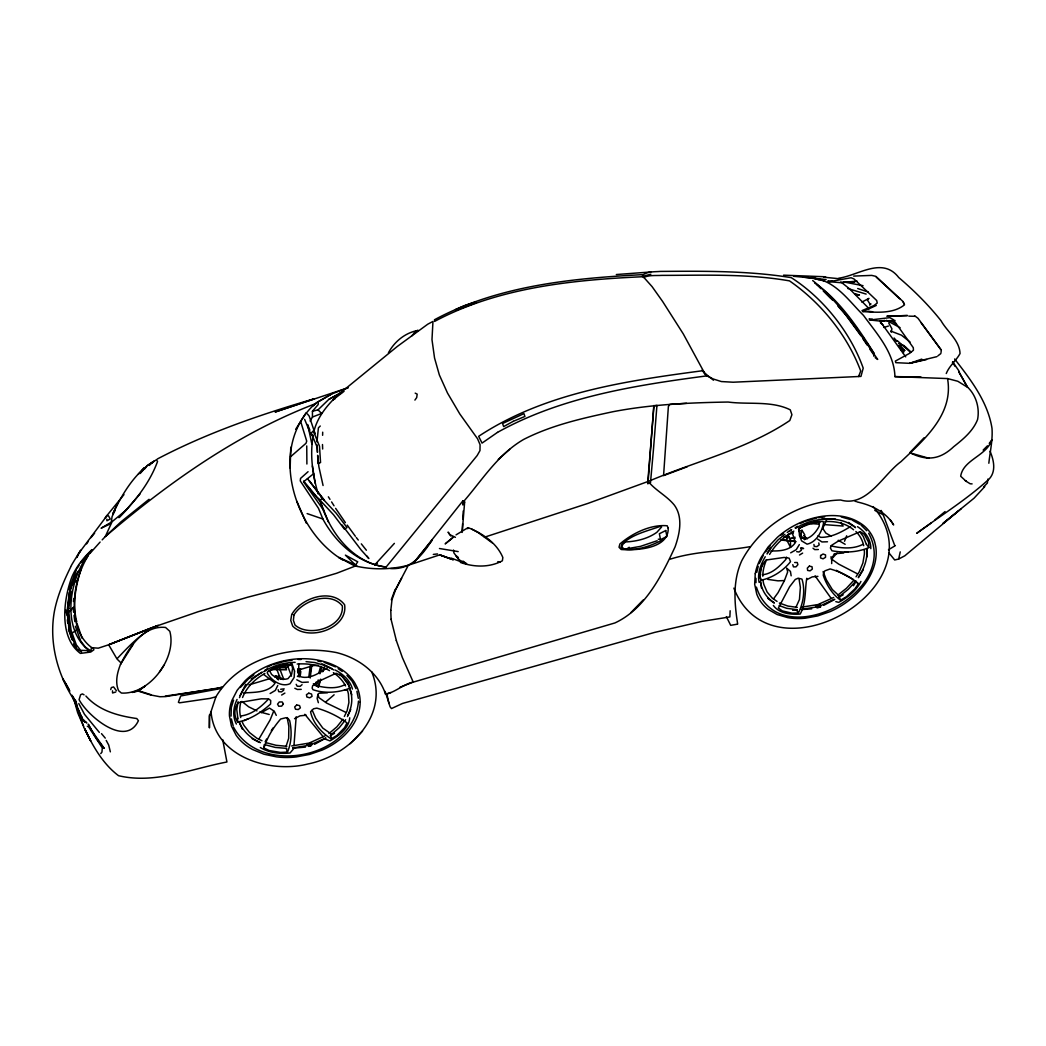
<?xml version="1.0" encoding="UTF-8"?>
<svg xmlns="http://www.w3.org/2000/svg" width="1046" height="1046" viewBox="0 0 1046 1046"><rect width="100%" height="100%" fill="white"/><g stroke="black" fill="none" stroke-linecap="round" stroke-linejoin="round"><path stroke-width="1.5" d="M65.833 610.066L66.787 613.871L73.599 607.229M110.353 751.839L108.692 745.04L106.195 740.398M209.422 714.915L209.396 727.872L209.553 716.079L215.973 696.623M303.693 481.082L321.684 502.93L307.485 486.508M298.803 663.922L298.672 676.017C308.858 680.541 319.828 672.709 328.078 667.243M322.613 435.293L322.691 432.181M342.696 559.924C293.089 530.44 267.711 445.949 315.343 403.521L331.883 393.858L348.122 387.739L275.15 412.032L314.375 398.761C260.441 414.491 207.016 432.861 157.188 459.076M464.646 501.975L462.698 504.852L462.803 501.06L464.646 501.975L462.162 532.427M804.57 538.938L804.688 534.728L802.021 530.296L799.183 531.159M290.16 468.046L290.762 447.257M231.061 716.118L231.31 707.501L233.572 700.166M310.61 743.68L310.047 745.942L308.884 746.229L308.152 744.373M462.267 530.165L462.594 523.771M462.829 518.973L463.247 510.971M463.574 504.564L463.731 501.374C482.494 479.656 498.158 454.186 523.601 439.464C551.477 425.199 582.282 418.282 612.695 411.771C650.756 404.423 689.484 402.684 728.147 402.043C748.518 404.763 771.386 400.5 790.253 409.823L791.914 414.726L789.795 420.531C747.419 448.995 696.074 461.168 649.37 480.977M801.419 548.156L801.288 550.314L798.948 552L796.699 551.66M648.285 479.813L653.802 405.534M819.476 521.588L819.162 526.243C816.285 531.799 811.696 537.252 805.525 538.978L801.367 537.029L798.529 529.368M310.047 745.942L310.139 744.674L308.923 744.268L308.112 745.236M293.978 745.576L296.162 716.798M817.057 605.817L819.345 607.216L820.495 606.928L820.587 605.686L819.397 605.281L818.207 606.484L817.057 605.817L817.933 607.033M358.464 701.134C354.045 757.853 260.428 777.217 233.533 727.153M873.802 356.189L873.946 353.143C858.151 327.934 838.617 299.025 814.703 283.074M318.324 402.88L318.154 404.58L312.44 411.248L312.453 417.027L310.126 421.093M806.754 578.294C804.792 590.14 806.178 603.359 800.203 614.054C790.841 614.734 779.178 613.61 773.334 605.438M316.964 441.909L318.415 427.866L320.246 426.023M263.893 747.982C267.279 737.325 273.294 727.441 280.655 719.02L286.107 717.687L288.121 718.471L289.664 720.629C291.939 730.919 291.729 742.464 287.441 752.113L280.576 752.44L269.149 750.505L263.893 747.982L264.233 744.844M67.65 608.968L69.546 592.337L75.534 575.392L78.058 571.364M73.429 601.528L73.782 598.482M390.799 610.367L392.028 599.345M941.034 352.41L941.295 350.214L921.134 322.822M67.415 608.667L69.311 592.533M759.984 576.987L761.122 567.573L762.626 563.48M988.836 463.247C990.052 451.611 992.85 440.118 992 428.35C987.869 401.873 970.636 379.567 954.632 358.974M68.788 608.877L71.01 591.095M276.275 715.372L274.274 711.241L269.45 708.09L261.265 712.679M298.646 676.697L299.692 668.642M299.496 676.775L300.542 668.708M300.189 676.344L300.817 671.506M309.694 676.814L311.172 665.531M310.178 678.03L311.852 665.138M308.858 676.736L310.335 665.452M987.934 479.055L987.359 483.082L983.528 486.991M313.29 435.175C309.642 454.657 312.61 474.962 318.115 493.843M313.735 432.129C317.343 416.491 328.287 403.638 340.068 393.165L397.284 346.474L427.762 324.195L432.966 321.423L431.985 339.636L434.548 358.033L439.359 374.978L447.518 393.074L459.782 413.928L477.551 438.771L480.075 444.681L479.983 450.591L477.133 455.585L386.105 567.063C352.358 562.905 329.595 532.113 320.272 501.492L328.509 522.15M799.34 544.6L796.228 549.673L790.684 552.837M105.28 517.744L106.81 515.495L108.575 515.953L110.235 518.973L106.901 520.777L106.836 519.143M238.07 701.761L236.762 709.41L237.834 718.393M110.706 689.576L111.36 687.575L113.583 686.921L116.407 690.739M891.231 332.197L891.885 328.745L888.76 323.07M903.391 352.973L903.875 350.488L901.09 350.149M888.995 552.968L894.696 559.976L898.671 559.035L900.24 551.883M787.821 534.584L786.618 539.775L790.554 547.346L790.436 539.03L787.821 534.584L793.496 532.872M802.021 530.296L800.726 535.526L801.968 538.062M756.729 572.437L758.232 566.422M786.514 557.113L785.886 559.401C779.466 566.357 772.21 573.914 762.233 574.79M316.48 686.137L318.219 679.952M319.958 673.755L321.684 667.57M318.546 686.987L320.782 679.246M323.018 671.519L324.365 666.864M315.291 685.117L316.193 682.018M318.899 672.683L320.704 666.459M318.01 687.261L320.311 679.469M322.626 671.689L323.554 668.564M81.418 568.344C72.684 593.579 68.016 631.993 93.525 648.899L93.852 649.814L90.714 652.05L80.411 653.41C58.668 637.393 63.401 599.253 71.913 576.895C76.397 566.409 83.719 557.466 91.917 549.647C77.522 570.567 70.448 596.978 76.829 622.056M69.794 591.029L71.259 586.492M72.239 583.472L74.188 577.431M73.468 583.524L75.927 575.954M68.997 589.329L76.489 569.429M286.277 745.706L288.67 738.371L288.84 726.355L287.153 717.582M120.525 664.302C117.27 672.552 114.877 682.254 118.616 690.739L121.401 693.053C149.696 694.832 177.127 657.725 169.805 631.3L165.556 627.456C143.851 625.103 129.155 647.082 120.525 664.302L133.417 644.022M391.309 599.789L395.127 589.499M392.054 599.436L395.846 589.055L408.332 565.245L440.065 554.759M791.155 575.823L790.436 571.417L786.579 568.083M858.596 376.521L860.714 370.99C847.299 335.165 820.992 302.673 789.495 280.877C747.694 273.568 704.494 275.36 662.092 275.373C656.326 275.713 650.259 274.993 644.715 276.968L644.323 277.935L652.063 286.604L662.654 301.523L683.286 333.922L704.546 373.056L713.49 380.208M826.693 519.705L822.614 528.635M844.514 541.266L846.659 535.787M396.342 640.583L402.344 657.529L413.248 682.136L614.891 622.958C645.16 608.968 661.739 575.614 675.088 546.849C679.678 533.682 683.195 517.43 674.422 505.218C667.217 496.235 656.522 491.019 649.03 482.428M273.673 711.202L270.103 720.014L258.663 739.483M237.05 699.46C233.336 707.004 232.304 716.445 236.383 724.041M239.469 697.643C243.522 686.738 252.23 677.926 262.245 672.238M242.58 697.499C246.621 687.078 255.211 678.828 264.873 673.493M795.98 607.19L799.458 599.502L800.373 587.473L799.026 578.752M347.481 716.562L350.737 709.41M111.935 522.059L105.293 536.572L102.181 539.867M112.497 690.818L112.563 692.975L115.753 692.021M118.002 502.812L112.824 513.861C122.173 494.13 134.372 473.55 153.043 461.691M347.756 715.346C352.018 707.358 353.247 697.303 349.717 688.843M759.265 563.585L763.135 555.609M344.33 716.484L347.05 710.953L348.919 702.454L348.41 693.969A55.046 40.546 -11.8 0 0 347.285 689.876M76.776 557.518L78.581 553.909L77.077 556.877M115.361 509.886L112.079 516.567L111.177 522.987M240.135 695.459L245.732 684.332M221.412 688.425L180.723 695.956L178.395 702.271L179.533 702.82L210.089 698.375L215.947 696.767C239.547 657.293 293.416 644.284 336.315 652.547C358.072 657.816 378.377 672.408 385.582 694.269C395.466 692.125 403.207 684.359 413.222 682.044L399.807 687.34M265.148 741.849L266.625 738.999M395.872 589.146L401.612 578.255M765.241 556.76C760.769 564.395 757.173 573.47 759.108 582.4M82.83 562.931C68.252 588.663 63.466 630.79 89.172 650.743L87.498 651.083M946.264 373.514C949.337 365.773 956.149 360.713 960.045 353.561C959.535 340.381 947.127 331.517 941.034 320.743C928.495 304.896 914.126 290.631 898.749 277.53C882.458 256.375 858.701 275.307 838.84 278.197M860.936 581.445C856.243 590.689 847.705 597.488 838.709 602.365L835.806 601.646M826.105 279.596L814.298 278.262C835.924 281.361 849.077 301.104 863.512 315.421C876.94 333.896 894.186 352.528 894.931 376.612L947.532 378.574C953.926 414.268 924.128 439.673 901.024 461.613C883.19 474.505 866.925 507.741 840.67 500.014C800.308 500.995 760.638 524.896 741.745 560.761C732.592 580.765 734.357 602.967 737.678 624.083M767.071 554.001L770.301 548.64L777.963 539.984L784.905 534.297M769.621 554.406C775.256 544.6 784.003 536.611 793.849 531.106M271.319 730.696L272.993 728.003M853.418 585.721L855.903 581.707M858.374 577.693L863.329 569.652M295.704 429.278L305.994 412.895M388.432 352.777C394.564 341.454 405.338 332.641 418.178 330.392L416.099 331.046L411.575 336.054M77.339 568.096L79.038 565.428M79.378 552.51L108.549 513.56L123.964 494.627M79.339 552.576C85.563 542.586 69.86 567.246 71.023 566.317C63.976 580.569 57.582 595.239 54.484 610.916C48.678 642.022 57.412 674.683 74.632 700.846L72.998 698.087L81.562 717.634L82.203 717.229M82.726 563.219L87.681 556.354L83.641 561.833M858.4 577.144C864.022 568.972 867.905 558.865 866.703 548.823M856.059 576.791L859.237 571.874L862.872 563.036L864.388 554.145A54 38.807 -29.6 0 0 864.323 549.843M462.737 503.257L464.058 501.217M211.031 711.725C214.718 756.964 269.816 773.752 307.955 763.972C348.58 755.931 390.066 715.843 371.657 671.728M767.398 553.059L770.837 547.829M159.463 672.003L163.856 665.348M86.596 543.855L88.309 541.318M858.387 583.812L854.974 588.793L846.41 596.717L840.579 600.169C832.315 594.324 826.51 584.871 823.254 575.3L823.581 572.593L824.98 570.802L830.119 568.946C840.383 571.835 850.516 576.608 858.387 583.812L855.628 581.249M414.909 400.095L416.7 397.572L417.184 394.146L415.197 393.139M773.726 598.6L778.08 592.637L784.448 580.556L787.651 571.979L786.958 568.828M987.463 445.818L983.135 450.094M989.255 443.399L991.922 439.778C986.731 455.938 963.17 459.586 960.686 476.244L966.282 481.422L965.34 480.755L970.165 483.775L972.1 483.893M765.659 551.765L770.34 545.489M140.19 473.485L144.963 468.085M100.769 753.604L101.959 752.074L102.299 747.89L88.688 726.983L87.302 726.251M984.783 486.612L974.022 498.223L943.1 523.301L961.339 508.618M140.059 493.908L125.782 510.37L112.393 521.444M345.638 719.713L339.192 727.768L330.941 734.854M342.97 719.243L336.864 726.865L328.928 733.573M432.024 540.207C421.512 556.093 410.934 569.639 390.681 568.579M432.05 540.285L413.654 562.892L462.777 500.982L463.705 501.282M90.95 537.657L94.611 533.185M313.46 405.796L315.343 403.521M818.613 606.235L819.397 605.281L819.345 606.654L820.495 606.928M80.738 562.774L89.145 552.824L89.904 553.491L100.102 542.063M798.412 612.969C803.446 602.954 805.368 589.996 801.968 579.105L798.19 578.19L795.261 579.458L789.625 586.741L778.368 608.053L782.303 610.877L792.057 613.178L798.412 612.969L796.15 609.596M293.743 748.648L290.004 753.015C279.923 753.983 269.057 752.95 260.31 747.511M450.865 536.075L448.093 532.113L449.806 534.611L455.402 537.33M126.618 509.611L118.917 517.665C134.895 501.479 149.683 482.99 157.554 461.469L156.39 459.782L147.12 465.666M144.27 469.314L146.296 467.026M831.531 559.139L837.022 553.112M394.381 543.371L374.73 564.879L377.41 563.062M855.916 581.027L848.306 589.29L839.284 596.508M853.68 580.465L846.462 588.283L837.833 595.109M294.541 718.667L299.98 715.856L306.203 715.203M117.544 658.209C127.141 648.115 136.778 637.707 148.676 630.307M138.268 474.296L144.426 467.745L141.498 470.857M240.332 687.484L248.713 678.658L253.917 674.866M909.915 452.539L924.18 437.686M630.725 612.786L643.133 600.051M350.109 743.693L362.57 731.076M268.181 699.408C260.755 707.214 251.785 714.666 240.737 715.987M66.787 610.746L69.062 608.537M414.164 333.334L415.994 331.556M312.44 411.248L318.036 409.836L328.875 399.337L340.068 393.165M71.22 587.891L70.487 586.139L76.28 580.569M806.688 579.732L812.258 576.895L817.92 576.372M869.644 305.144L870.965 303.928M151.853 463.117L153.945 461.168L149.225 465.47M319.71 500.681L322.443 498.171L307.459 478.663M297.43 676.5L299.614 674.5L298.528 668.342M308.06 471.707L300.555 478.401L300.254 480.899L318.494 508.33L322.887 519.012L307.132 513.586M498.275 459.39L509.664 449.309M290.461 456.841L305.981 443.308L306.726 441.124L300.647 421.446M325.698 701.984L334.119 694.792M302.059 684.685L300.124 686.32L297.156 686.202L296.175 684.332M453.428 537.016L445.165 543.907L452.591 537.932M904.568 304.778C893.206 313.983 876.64 312.349 862.898 311.603L862.035 310.584L873.868 305.589L877.228 303.039L876.692 300.503L853.954 278.929L851.065 277.752L829.217 281.714L827.831 280.995L832.538 281.269M934.98 519.862L945.074 511.572M958.685 510.775L904.803 555.805L898.671 559.035M149.029 499.308L121.022 521.797L105.293 536.572C168.55 482.664 238.122 433.149 316.193 403.416M312.388 465.954L313.669 473.681L303.523 481.801L324.208 511.036M937.896 355.862L940.903 353.509M344.056 391.322L332.602 400.121L335.243 398.631M283.688 690.203L281.466 691.89L278.707 691.668L278.144 689.667M349.809 688.15C338.682 692.713 324.43 693.773 312.976 689.693L312.139 688.137L312.662 685.692L317.356 681.94L336.132 673.245L341.637 675.729L348.174 682.946L349.809 688.15L348.41 684.633M76.58 629.836L70.553 634.307L71.52 637.092M111.046 522.333L101.083 528.191M931.202 522.974L916.727 533.303C941.086 515.351 967.119 499.282 989.411 478.741C996.289 470.962 993.726 459.9 990.078 451.297M629.195 547.267L626.423 549.215L623.573 548.601L621.899 546.862L622.788 544.26L625.521 541.946C636.609 541.41 647.736 538.782 656.836 532.336L661.634 526.962L660.091 526.426C646.977 531.146 632.072 534.271 621.873 544.417L621.01 547.123L622.998 548.993C636.426 551.15 650.704 546.077 662.419 539.906L658.235 539.187M868.951 547.555C857.615 552.484 844.122 552.942 831.936 550.771L830.367 547.973L831.492 545.397L838.147 541.174L860.217 531.63L864.388 534.414L868.546 542.116L868.951 547.555L866.493 544.404M780.839 535.186L783.284 533.486M311.041 432.952L312.231 435.764L310.44 433.332L313.238 431.383L315.134 433.724L309.185 416.073L307.354 413.902M291.912 663.713L285.741 667.806L276.379 667.636M456.056 534.859L468.046 527.642C482.232 533.12 496.772 542.992 502.851 557.518L502.368 560.8C489.423 567.743 473.916 567.259 460.384 562.421M251.184 679.011L261.997 672.238M264.703 670.538L267.397 668.852M850.594 526.517C841.638 532.022 831.387 537.618 820.626 537.33L818.05 535.8M788.959 531.342L791.652 529.707M888.472 549.778L895.376 545.594M799.484 555.008L802.635 553.099M281.636 695.041L284.878 693.093M263.644 671.741C272.928 665.635 284.067 662.536 295.142 662.327M264.795 670.721L267.331 669.205M331.203 738.855L337.008 735.39L344.592 727.637L346.997 722.864C338.002 716.183 327.607 711.228 316.846 708.129L313.552 708.783L310.557 711.738C312.819 722.943 321.737 733.011 331.203 738.855L330.771 733.664M325.319 738.162L310.178 744.987M324.901 735.926L309.132 743.078L291.677 745.968M795.601 528.374C804.596 522.647 815.2 519.247 825.909 519.287M787.22 532.401L791.155 530.1M795.091 527.812L797.706 526.282M834.237 599.41L819.763 606.065M317.016 402.357L331.883 393.858M833.688 597.462L817.92 604.575L801.667 607.164M314.545 744.321L325.947 738.045M330.222 735.691L334.498 733.351M823.673 605.359L834.813 599.345M838.984 597.096L843.168 594.834M328.875 399.337L342.134 392.315M861.865 302.098L868.965 298.385L867.226 299.653L869.775 303.758M390.903 692.504L385.582 694.269M267.24 667.139L271.293 665.178M800.007 523.615L804.073 521.666M101.71 527.903L109.738 524.203M862.898 311.603L876.287 305.445M243.862 720.759L248.124 718.811M87.746 651.148L90.806 650.73L91.564 647.657L98.285 648.18L108.666 644.781L151.644 627.757L198.047 611.753L247.536 597.253L313.512 580.112L336.642 573.26L355.091 566.134L357.431 566.357M121.127 663.02L117.034 659.019L108.666 644.781L158.247 625.495M269.044 671.022L279.857 666.786L291.363 664.367M798.843 528.217L809.473 524.059L820.326 521.797M157.959 625.43L108.666 644.781M312.453 417.027L321.619 413.471L318.036 409.836M345.115 684.568C335.753 689.562 324.835 687.68 314.964 685.405L313.369 683.744M642.283 276.445L650.86 274.222M862.688 544.482C852.83 549.412 841.35 548.287 830.929 545.881M827.491 541.776L821.947 541.946L817.658 539.121M308.348 682.07L302.059 682.423L296.789 679.795M687.287 466.738L663.569 475.616L668.381 406.476L669.806 404.423L686.542 403.311M648.18 481.422L588.035 503.374L484.468 537.213M657.136 540.743L640.4 546.391L629.836 548.222M921.774 359.105L909.693 363.354L926.534 359.549M883.752 327.463L888.407 326.051M467.353 528.648L468.621 528.256M789.442 538.925L795.078 537.226M248.987 684.895L270.404 678.462M274.993 677.089L279.583 675.716M297.94 670.198L313.238 665.609L318.089 665.256M272.771 664.746L284.499 661.32L292.056 660.261M805.498 521.248L816.808 517.94M238.253 702.703L261.278 698.806L268.652 698.911L270.718 700.519L270.574 704.036C261.278 712.391 250.02 719.818 237.638 722.002L237.625 718.014M222.589 686.987L215.999 688.713L165.346 696.061M138.15 691.092L132.149 692.413L138.412 690.452L144.884 686.241L138.15 691.092L150.441 694.936L159.933 696.741L165.634 696.584L222 687.405M309.067 745.602L310.518 745.223M702.101 370.101L705.88 375.331L713.28 379.005L721.361 381.555L733.115 382.221L860.95 376.416L863.212 368.14C850.49 332.406 823.307 298.175 791.26 277.648C748.191 270.666 704.05 271.097 660.471 271.411C654.417 271.934 647.566 271.202 642.492 275.216L643.578 277.582M936.889 356.647L909.353 363.315L895.821 362.674L895.363 361.092L909.798 353.221L913.446 350.214L913.289 347.677L893.232 319.579L889.885 317.657L869.971 319.984L869.095 318.952L872.272 319.056M270.116 693.537L275.346 690.425L277.765 685.47M308.727 745.301L292.658 747.982M816.848 606.942L801.275 609.347M307.132 744.059L309.263 745.027L311.603 742.765L311.499 745.576L308.766 746.36L307.132 744.059L309.564 743.536M407.548 565.441C390.773 569.599 373.239 569.939 356.346 566.2M737.247 624.201L730.696 625.351L726.369 616.63M344.526 690.19L347.455 689.732M818.377 517.731L824.653 516.907M905.705 356.856L880.026 321.148L884.759 320.547M880.026 321.148L884.838 320.573M433.305 554.419L437.516 553.922M280.694 689.262L284.185 688.869M857.027 281.086L840.84 282.682L829.217 281.714M292.762 748.217L305.484 747.092M670.133 559.179C696.231 550.915 723.571 551.334 750.283 546.64M843.743 553.007L834.303 553.739L831.714 559.022L831.688 563.585M792.633 610.263L797.405 609.896M802.177 609.543L811.735 608.837M616.329 274.536L650.756 271.986M845.116 552L848.214 551.765M929.201 458.357L909.824 452.787L910.491 452.996C927.436 461.247 940.132 459.456 953.756 446.655C963.222 439.15 973.015 431.135 977.565 419.577C979.854 407.992 976.075 394.983 967.288 386.902L958.79 371.696L967.589 387.334L957.809 381.267L947.532 378.574M800.922 548.679L803.576 548.496L800.883 547.659M297.182 664.04C308.23 663.216 319.841 665.125 329.542 670.643M895.023 320.429L880.667 321.161L869.971 319.984M327.437 692.805L319.03 693.223L317.945 694.296L317.134 698.401L318.363 702.69M784.265 580.556L778.015 580.844L767.829 579.379M821.947 519.326C833.597 518.149 846.358 519.901 855.536 527.681M853.667 276.092L871.749 275.399L875.816 276.353L902.946 301.457L904.202 304.111L903.26 302.124M843.743 281.766L854.687 282.276M824.849 521.627C834.904 520.882 845.769 523.131 853.601 529.786M892.918 316.01L907.523 315.539L886.877 316.206L892.918 316.01L891.623 316.023M301.235 689.353L297.43 689.471L294.828 688.281M818.351 549.516L814.742 549.608L813.004 548.209M243.352 692.988C253.89 692.191 268.704 693.014 275.072 683.077L263.631 674.435M783.585 275.163L825.621 276.785M822.156 519.012L835.179 518.934M823.856 277.216L840.448 278.851M894.931 376.612L920.99 377.018M794.685 562.5L797.261 562.539L797.902 564.644L796.019 566.854L793.456 566.867L792.776 564.67M278.811 665.897L285.048 665.988L286.526 669.819L272.509 669.558M298.11 659.411L301.091 659.49M908.83 316.14L914.871 316.31M813.33 278.158L793.6 276.301M761.004 580.216C772.249 577.954 783.441 570.711 790.515 561.676L789.115 558.159L784.16 557.44L766.051 560.041A28.373 21.966 -16.2 0 0 761.004 580.216L759.867 576.594M81.483 650.351L86.53 650.573M770.941 550.889C779.453 551.242 790.279 550.523 795.326 542.613L792.018 531.983M810.742 523.536L818.835 524.164M823.699 524.543L843.128 526.046L840.945 522.516M286.735 748.4L275.255 747.419L264.507 744.569M286.866 746.308L276.013 745.288L265.815 742.608M497.818 561.663L500.289 561.898M306.073 661.647L314.938 662.576L325.816 665.779L333.857 669.963M781.624 540.102L796.058 541.684M868.102 311.25L872.652 311.76M803.158 277.085L812.925 278.184L812.127 278.118L824.496 280.982M785.664 536.206L788.841 536.611M783.859 537.082L788.671 537.683M791.874 538.089L795.091 538.494M780.996 539.592L787.403 540.403M790.606 540.821L795.418 541.436M796.673 609.609L786.644 608.288L779.205 605.582M797.3 607.399L787.847 606.065L779.362 603.019M458.174 551.595L439.464 548.509M854.804 294.214L859.459 294.985L854.83 294.031M843.181 281.845L863.042 285.689M317.879 661.059L321.044 661.713M386.105 567.063C358.033 563.533 335.57 542.678 322.586 518.515M894.775 340.303L897.651 340.983L910.321 352.123M259.866 711.973L269.214 714.483M138.124 690.608L151.055 694.727M857.066 501.923C871.423 505.061 885.884 511.86 893.637 524.948L890.185 519.692M841.285 516.986L850.437 519.561M814.298 278.262L818.874 279.661M847.848 288.513L866.153 294.096M463.051 561.127L466.529 563.807L450.931 558.028M857.694 288.513L868.311 292.043M462.803 501.06L463.731 501.374M441.072 555.465L453.389 559.767L439.647 554.798L452.238 559.427M898.527 343.585L903.822 345.481L911.053 352.031M325.28 739.117L329.974 740.908C338.629 735.874 348.933 728.474 349.743 717.791M890.721 331.059L901.43 335.165L910.059 342.003M345.611 712.261L326.483 703.004L318.873 697.604L318.062 694.413M324.195 662.353L335.465 666.864M857.563 573.875L838.748 564.147L831.191 558.839L831.086 556.642M260.454 742.647C251.485 738.777 243.169 731.834 239.599 722.551M836.329 570.318L853.471 579.602M261.971 740.738L256.832 738.241L249.471 732.514L243.98 725.44A54.954 40.48 -11.8 0 1 242.071 721.609M321.933 663.779L331.87 668.642M256.937 710.875L248.673 706.821L241.874 701.421M874.757 510.356L883.164 514.71L894.709 545.45M252.178 738.672L259.343 742.412M453.519 550.052L453.886 552.863L459.05 559.806L466.529 563.807M886.433 320.324L900.135 327.712M894.095 338.002L897.023 341.441M471.72 529.067L478.218 532.61L492.169 542.809M851.967 519.993L859.655 524.281M355.091 566.134L338.812 557.44L355.588 564.984L357.745 561.807L345.389 555.125L356.032 565.533M84.059 694.832L82.425 693.916L80.62 694.714L79.078 699.643C87.459 715.686 125.651 748.321 138.412 720.668L136.778 718.537C118.172 715.882 99.082 710.822 85.903 696.035M890.878 320.821L896.304 323.881M335.178 670.002C342.944 673.964 350.162 680.397 352.463 689.066M854.791 500.864L855.994 501.57M831.348 536.284L825.817 533.068L822.666 528.23M838.251 540.285L845.155 544.299M903.626 346.174L906.137 347.677M81.614 651.985L76.986 648.965L73.665 644.035M774.014 602.574C766.666 598.116 761.383 589.983 760.599 581.393M338.159 668.682L342.225 671.414M777.034 601.411L772.366 598.22L767.123 592.049L763.868 584.518A53.908 38.754 -29.6 0 1 763.044 580.452M848.476 522.438L854.935 526.883M329.438 732.736L322.783 728.081L315.709 718.262L312.166 710.064M875.162 357.654L877.712 359.445C858.321 331.608 839.637 302.137 812.677 280.537M90.008 650.481L85.236 646.977L80.699 640.923L75.377 626.24M767.79 598.312L774.288 603.137M914.557 315.709L918.009 318.285L940.942 349.573M880.379 322.848L882.824 324.691M458.396 557.531L456.082 555.74L459.05 559.806M857.511 526.674C865.055 531.433 871.017 539.448 870.821 548.666M840.801 281.884L849.483 288.788L869.121 308.727M283.1 679.612L279.753 676.958L276.876 669.466M339.519 674.317L342.774 677.063L348.2 684.62M279.047 677.442L280.995 679.194M803.655 535.565L807.25 538.834M799.942 535.356L804.701 539.71M876.156 276.968L899.717 298.842M820.914 288.683L816.691 284.499M823.228 290.958L832.498 300.045M860.936 524.987L866.742 530.727M826.353 293.612L830.772 298.149M320.573 496.458L336.106 513.141L346.971 527.524L344.526 529.289L333.53 514.763L318.402 498.393M845.181 313.565L847.404 315.957M322.443 498.171L324.469 500.406L309.302 480.702M346.971 675.481L352.084 681.103L355.98 688.699M837.859 306.007L845.351 314.375L860.871 335.635M323.214 736.763L304.817 714.287M99.331 732.396L84.478 714.287L78.79 703.566M101.501 733.651L105.267 738.123M356.255 537.487L358.281 540.037M361.315 543.868L366.375 550.235M366.819 555.988L368.833 558.525L361.301 550.157L342.055 525M80.947 650.756L76.319 644.833L71.076 630.293L68.578 610.498M815.082 575.875L831.269 598.495M859.707 531.76L863.225 536.337L866.323 544.378M70.487 586.139L71.416 587.407M347.22 525.118L355.352 536.258M848.502 317.147L852.176 322.207M854.02 324.744L857.694 329.804M873.109 506.578C941.949 586.453 771.595 684.842 733.874 588.14M862.283 336.132L864.061 338.721M866.742 342.604L873.894 353.352M952.592 361.707L958.947 370.938M869.827 349.089L873.789 354.856M952.448 362.439L955.168 366.414M335.635 508.356L345.402 522.647M83.144 719.491L84.974 722.198L82.529 719.269L86.831 722.917C78.594 718.014 77.012 707.266 74.07 698.924M862.662 338.329L867.134 345.062M328.366 496.811L329.987 499.373M331.595 501.936L334.027 505.793M75.94 702.35L72.056 695.25M275.869 675.755L278.354 679.874M275.699 676.056L277.36 678.802M275.386 675.899L277.033 678.645M68.866 689.222L62.682 678.566L67.48 686.908M69.873 691.079L64.944 682.345L66.421 684.973M269.384 670.473L271.646 674.487C276.066 678.174 282.355 680.501 287.99 678.645L291.703 674.173L292.592 668.237L291.389 663.922M868.664 533.277C901.482 592.533 778.42 656.038 756.415 587.107M881.163 510.435L883.164 514.71M239.076 722.132L242.384 729.245M83.602 726.878C92.283 744.883 102.233 763.475 118.551 775.701C154.86 784.33 191.457 768.784 226.93 761.985L222.68 739.587M323.07 485.527L318.873 466.699L317.683 455.415M296.868 501.348L306.426 523.353M83.34 725.911L77.652 712.653L73.338 697.211M75.822 703.422L82.124 718.327L81.575 716.994M307.511 424.519L309.864 430.141M311.603 433.881L317.252 447.413L317.474 452.264M304.634 419.381L310.44 433.332M313.277 430.834L319.501 446.25L320.547 462.528L318.023 463.574L317.631 455.494M840.579 600.169L838.735 595.449L832.328 589.552L826.275 579.654L823.124 571.495M279.034 666.995L283.649 678.998M286.944 664.132L291.507 676.161M75.927 647.356L69.572 630.568L67.297 611.988M79.13 714.3L83.706 726.447M297.561 670.931L298.685 673.938L297.783 668.812M70.867 635.537L72.409 639.904M68.487 629.47L72.109 639.668M77.051 623.612L82.137 638.361M385.726 692.988L390.093 706.848L391.492 708.56L402.527 703.448L654.495 632.438L702.297 621.324L729.86 616.931L730.147 610.786M286.212 748.4L287.441 752.113M77.143 707.867L82.268 718.89L78.594 712.261L76.541 706.024M74.227 698.689L76.672 706.403M75.521 700.258L76.881 704.677M350.031 688.922L351.796 694.845M75.573 702.075L76.907 706.665M396.369 640.675L391.06 619.284M231.375 718.929L233.18 725.78M385.033 691.406L385.726 694.322M387.229 695.59L388.968 703.5M307.799 425.16L311.93 444.275M818.77 542.926L819.188 544.914L816.926 546.613L814.272 546.43L813.919 544.43M356.908 691.354L358.307 698.31M760.403 581.733L761.501 588.087M313.669 473.681L315.094 483.134M73.102 607.648L73.665 612.289M74.044 615.388L74.815 621.586M67.036 611.897L69.311 631.183M66.225 610.197L66.787 615.009M67.349 619.833L67.728 623.05M317.095 444.877L317.435 452.317M322.482 444.537L322.665 449.022M867.003 548.915L867.252 556.72M390.773 610.276L391.086 619.376M306.74 445.923L306.896 464.019M755.97 578.333L755.983 582.661M855.89 531.499A54 38.807 -29.6 0 1 863.708 545.685M762.782 576.202A53.908 38.754 -29.6 0 1 766.574 559.715M237.651 721.988A28.804 21.521 3.2 0 1 238.24 702.69M333.373 672.656A55.046 40.546 -11.8 0 1 345.572 685.941M240.724 717.569A54.954 40.48 -11.8 0 1 240.881 701.814M668.224 528.23C668.695 549.072 636.086 550.549 621.193 549.503L619.01 547.254L619.912 543.959C632.385 533.199 650.847 524.242 667.191 525.772L668.224 528.23M434.574 319.71L434.548 321.436C498.131 287.428 572.28 279.883 643.251 276.706L642.872 274.64C572.057 278.288 498.001 285.571 434.574 319.71M820.6 555.531L820.561 557.949L823.071 558.826L825.556 557.309L825.529 554.916L823.097 554.014L820.6 555.531M819.881 604.392L819.776 607.164L817.109 607.922L815.566 605.647L819.371 606.131L819.881 604.392M294.527 671.114L294.148 677.416L290.043 683.731C281.596 687.47 271.764 680.763 267.514 673.532L267.266 672.055L273.058 668.185L285.166 664.602L292.305 664.576L294.527 671.114M360.164 702.337C360.046 715.451 352.881 727.441 343.546 736.227A65.637 48.26 -11.8 0 1 322.155 750.087L309.564 754.428L296.306 756.925A63.218 46.442 -11.8 0 1 276.379 756.833L264.01 754.231L252.766 749.603A65.637 48.273 -11.8 0 1 236.108 735.22L231.428 726.055L229.466 716.039A63.309 46.573 -11.7 0 1 231.99 700.349L237.181 690.255L245.091 680.841A65.65 48.286 -11.8 0 1 267.266 666.171C289.807 656.535 317.16 655.397 338.904 667.753A65.65 48.286 -11.8 0 1 354.79 682.973L357.183 687.549A68.421 50.313 -11.8 0 1 360.164 702.337M653.972 405.73L647.631 483.749L650.481 482.794L653.397 450.225L656.953 405.377L653.972 405.73M799.052 528.714L799.445 535.578L801.641 540.887L807.067 544.155C816.442 542.233 821.999 531.63 823.581 522.882L823.15 521.496L816.612 521.392L804.949 524.857L799.052 528.714M293.991 614.852L293.377 620.304L294.998 625.037C309.446 637.877 344.304 627.077 342.33 605.895C330.353 590.781 302.778 600.443 293.991 614.852M755.264 573.731L754.676 584.256L756.716 593.958A64.381 46.207 -29.5 0 0 768.235 609.426L777.178 614.551L787.599 617.585A62.002 44.468 -29.5 0 0 805.355 618.186L817.763 615.898L830.04 611.649A64.381 46.194 -29.5 0 0 852.359 597.671C862.95 588.427 871.802 576.49 875.057 562.617A67.101 48.168 -29.5 0 0 875.842 547.071L874.757 542.233A64.394 46.207 -29.6 0 0 864.127 525.916C846.24 511.481 820.509 513.9 800.582 522.516A64.394 46.22 -29.5 0 0 777.387 537.317L768.156 546.953L761.174 557.374A62.08 44.586 -29.5 0 0 755.264 573.731M291.703 614.577L290.736 620.409L292.697 626.109C308.191 641.891 348.213 628.79 344.618 604.784C331.582 587.538 300.764 598.024 291.703 614.577M283.374 703.932L281.662 706.142L278.746 706.233L277.556 704.141L279.282 701.984L282.224 701.944L283.374 703.932M296.646 705.004L294.684 706.978L295.508 709.227L298.293 709.554L300.372 707.815L299.548 705.566L296.646 705.004M809.382 566.121L807.316 568.096L807.656 570.436L810.075 570.841L812.35 569.063L812.01 566.723L809.382 566.121M497.53 432.364L482.036 443.099L478.65 436.313C544.744 392.655 625.756 380.94 702.729 370.715L707.031 375.841C635.406 385.307 561.427 396.735 497.53 432.364M308.779 693.184L306.452 694.675L306.883 697.002L309.734 697.813L312.061 696.335L311.551 694.034L308.779 693.184M513.246 421.342L503.662 426.585L502.564 423.512L523.941 413.628L524.922 416.452L513.246 421.342M665.727 530.531L659.359 533.748L660.536 539.658L666.943 536.428L665.727 530.531M464.398 305.667L455.546 309.538L455.991 310.257L475.708 302.895L475.146 302.098L464.398 305.667M904.712 350.475L903.077 350.606L898.645 345.677L900.266 345.559L904.712 350.475M104.116 748.282L96.271 738.424L88.256 724.172L91.682 730.997L90.727 729.127L104.116 748.282M90.571 740.712L84.778 728.84L90.571 740.712"/></g></svg>
